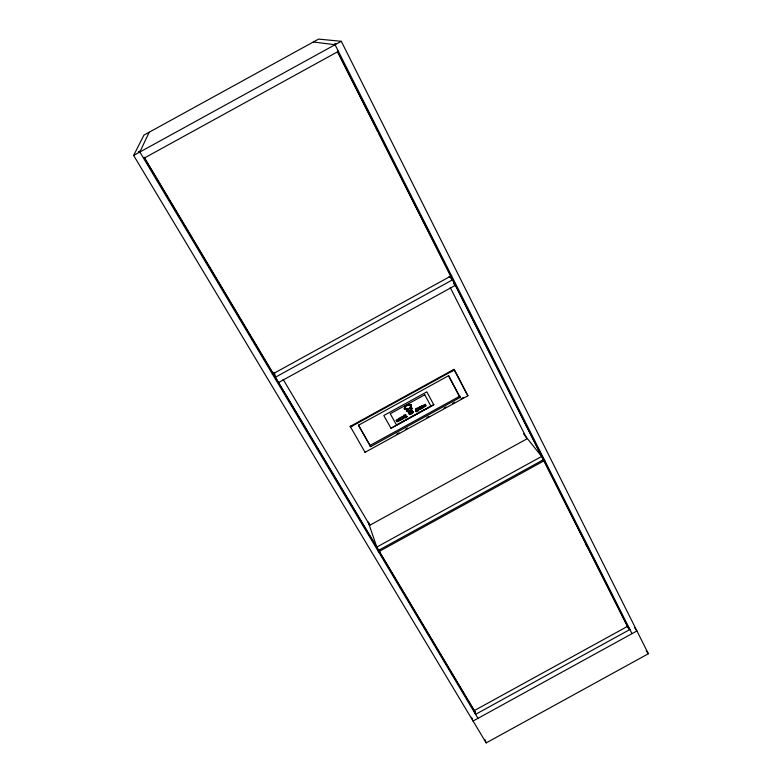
<?xml version="1.0" encoding="UTF-8"?>
<svg xmlns="http://www.w3.org/2000/svg" width="782" height="782" viewBox="0 0 782 782"><rect width="100%" height="100%" fill="white"/><g stroke="black" fill="none" stroke-linecap="round" stroke-linejoin="round"><path stroke-width="1.17" d="M416.366 410.716L416.22 409.338M416.591 410.218L416.503 409.572M405.291 415.438L405.575 414.626L405.643 416.337L407.246 416.562L405.75 416.083M410.863 404.705L409.113 404.949L411.42 405.154L410.296 406.787L410.745 406.259M411.391 405.526L411.176 404.714M404.089 408.703L405.35 407.011L404.304 409.152M407.969 408.761L404.509 409.533L405.594 407.461L404.92 406.229L408.683 404.167L408.927 404.607L405.164 406.679L404.92 406.229L408.722 404.235L409.357 405.389M418.38 409.621L418.419 409.524A4.712 4.369 -29.5 0 1 417.94 410.364M410.853 409.553L411.938 408.048M409.006 411.498L408.194 412.652L410.12 412.476M411.44 413.629L413.17 411.879M413.004 412.417L412.896 411.645L412.212 411.713M149.176 132.236L139.861 152.031L477.978 718.326M133.634 155.452L143.937 135.11L318.587 39.1L341.284 41.299L648.366 653.742L486.189 742.9L133.634 155.452L341.284 41.299M416.464 410.384L416.18 410.99M411.967 411.273L412.349 410.364L411.801 410.218M406.445 410.628L407.002 409.817M416.141 410.921L417.784 411.215L416.151 411.664L415.907 411.215L417.529 410.765M416.151 411.664C418.507 410.384 414.294 408.878 416.259 409.406M404.011 417.559L404.294 417.275A4.712 4.369 -28.2 0 0 405.75 417.226L405.995 417.696L407.246 416.562M405.995 417.676A4.721 4.379 -28.2 0 1 404.529 417.744L402.925 418.917A9.707 9.022 -27.5 0 1 401.733 419.553L397.07 421.791L396.23 420.247L396.875 421.41L400.394 419.582M396.269 420.315L399.905 418.047M399.455 418.565L400.521 417.588A9.58 8.846 -27.6 0 1 401.977 416.767L402.75 416.532M396.464 420.706L400.755 418.038A9.589 8.856 -27.6 0 1 402.212 417.217L403.61 416.728A2.649 2.454 -28.1 0 1 404.069 415.701L405.819 415.076M422.622 407.256L421.772 407.989M415.672 409.66L417.138 408.497A2.649 2.454 -29.7 0 1 418.253 408.663L419.406 407.764A9.589 8.856 -30.1 0 1 420.882 406.972L425.437 404.773L425.173 404.333L426.034 405.878L421.645 408.605A9.707 9.022 -30.3 0 1 420.472 409.269L418.634 409.895A4.506 4.184 -29.5 0 1 417.764 411.195M410.814 409.485L411.664 408.683M408.4 412.173L410.98 410.501M418.028 408.312L418.507 407.784M452.094 370.912L452.583 370.502M418.272 408.077L419.152 407.324A9.58 8.846 -30.1 0 1 420.628 406.532L421.39 406.327M453.071 370.111L454.01 369.358L454.401 369.866L467.919 395.76L365.057 452.309L350.219 426.415L454.01 369.358L466.952 394.138M418.243 408.683L417.989 408.243A2.639 2.444 -29.7 0 0 416.923 408.145L415.457 409.279L416.034 409.328M410.198 412.632L409.064 414.225L410.433 414.089M409.445 413.316L410.237 412.7M407.041 409.885L408.096 408.986M418.859 407.618L419.191 407.393A9.58 8.846 -30.1 0 1 420.667 406.601L421.029 406.445M140.408 150.867L138.365 152.236L140.252 151.19M333.777 44.554L336.025 43.567L334.139 44.603M272.283 374.226L451.703 275.587M278.607 382.506L455.31 285.362L453.599 283.651M454.401 369.866L350.444 427.021L350.219 426.415L351.362 426.024M421.684 406.161L425.213 404.402M423.649 406.601L425.809 405.506M390.971 428.282L433.766 404.753L390.971 428.282L383.815 415.516L426.825 391.87L433.766 404.753M370.658 446.639L460.129 397.442L448.673 375.663L358.4 425.291L370.658 446.639L358.498 425.115M396.904 434.03L399.045 432.857M405.467 429.328L407.608 428.145M426.864 417.559L429.005 416.386M443.981 408.155L446.121 406.972M452.543 403.444L454.684 402.271M461.097 398.742L463.237 397.559M283.123 379.348L369.788 525.25L526.97 438.839L450.217 287.493M377.97 550.675L544.057 459.366M378.38 551.867L544.839 460.354M419.807 409.015L420.208 408.83A9.697 9.013 -30.3 0 0 420.608 408.624M409.612 410.355L406.445 411.049M419.416 409.172L420.247 408.898A9.707 9.013 -30.3 0 0 420.648 408.693M406.269 408.918L407.021 408.722M409.357 408.302L411.606 407.813M410.667 407.901L409.602 408.742L412.182 408.497L411.058 409.934L406.689 411.498L408.341 409.436L407.725 408.321M409.123 412.749L410.081 412.407L410.452 413.072C406.259 417.226 417.441 411.185 411.381 412.28C415.711 408.067 404.45 414.255 410.325 412.857M411.254 412.046L412.935 411.713M402.71 416.464L403.375 416.268A2.639 2.444 -28.1 0 1 403.835 415.252L405.614 414.695M421.351 406.259L422.026 406.151M409.152 405.017L409.817 404.822M419.084 409.367L418.38 409.455A4.506 4.174 -29.6 0 1 417.989 410.188M410.941 410.433L411.84 410.286M409.543 414.235L410.394 414.02M410.355 404.646L411.215 404.783M313.347 41.984L335.058 44.721L632.022 633.645M407.148 411.244L406.415 410.56M411.42 405.154L411.371 406.278L409.23 408.067L409.602 408.742M449.132 276.486L452.524 279.848L275.44 377.198L274.414 372.535M523.578 433.854L541.652 456.444L376.797 547.077L368.185 521.995M542.307 460.324L543.089 461.312M585.425 544.116L586.871 546.051M467.519 395.213L467.919 395.76M634.613 627.741L636.939 630.947L473.071 721.033L471.614 717.358M646.255 650.79L648.366 653.742M627.369 626.294L628.278 627.565M460.129 397.442L459.357 396.347A41.084 14.897 -8.6 0 1 460.08 396.22M144.162 157.162L475.319 712.226M475.251 712.578L144.005 157.475L143.673 158.404L338.401 51.358L337.462 51.192L629.246 629.481M422.847 407.627L422.583 407.187L421.42 408.233A9.707 9.013 -30.3 0 1 421.048 408.468M448.467 375.653L459.396 396.406L370.14 445.388A41.084 14.897 -49 0 0 369.651 445.935M403.61 416.728L403.375 416.268A2.639 2.444 -28.1 0 1 403.874 415.32M337.628 52.189L377.814 131.816M378.908 133.996L628.259 628.063M474.273 710.457L474.86 711.913M484.84 739.537L486.189 742.9M364.813 451.673L365.057 452.309M379.72 549.707L380.13 550.899M369.006 522.962L369.788 525.25M273.983 372.31L274.179 373.19M451.077 371.773A41.397 15.396 -46.9 0 1 451.585 371.333M351.949 425.819A40.576 15.083 -10.7 0 1 353.19 425.437M405.79 417.285A4.506 4.174 -28.2 0 1 404.226 417.344M402.3 418.693A9.697 9.013 -27.5 0 1 401.498 419.093M421.381 408.165A9.697 9.013 -30.3 0 1 420.999 408.4M424.782 394.793L390.228 413.727L396.503 424.978L430.902 406.122L424.782 394.793M627.643 626.304L474.127 710.691L475.603 714.337L629.93 629.5L627.643 626.304"/></g></svg>
